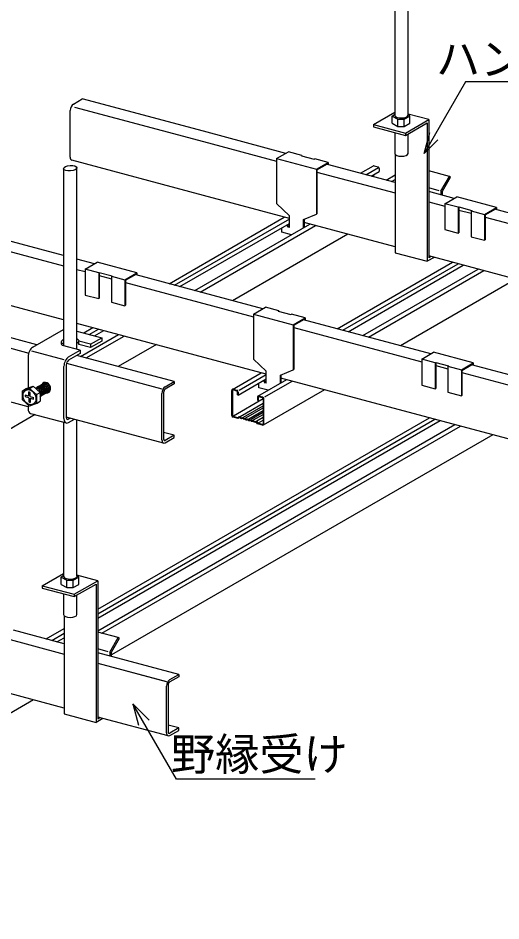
# Model space of a CAD drawing. Units: millimetres, scale not verified. Extents: x -1375 to 1375, y -973 to 950.
# Drawn here: x 566 to 894, y -429 to 184 of the extents above; entities that cross this region are included whole.
import ezdxf
from ezdxf.enums import TextEntityAlignment as Align

# ---------------------------------------------------------------- set-up
doc = ezdxf.new("R2010")
doc.units = ezdxf.units.MM
doc.header["$LTSCALE"] = 10
for name, color, linetype in [('1-1_中線', 7, 'Continuous'), ('1-2_太線１', 2, 'Continuous'), ('1-3_太線２', 3, 'Continuous'), ('1-4_細線', 4, 'Continuous'), ('1-6_文字', 4, 'Continuous'), ('1-9_ハッチ', 4, 'Continuous'), ('1-A_中線', 3, 'Continuous')]:
    doc.layers.add(name, color=color, linetype=linetype)
doc.styles.add('ＭＳ ゴシック', font='')
doc.styles.get('ＭＳ ゴシック').set_extended_font_data('MS Gothic')

msp = doc.modelspace()

# ---------------------------------------------------------------- linework, layer by layer
at = {"layer": '1-1_中線'}
for p, q in [((603.84, 125.83), (609.93, 129.35)), ((692.12, 107.33), (609.93, 129.35)), ((601.62, 89.75), (601.62, 121.35)), ((748.07, 92.34), (692.12, 107.33)), ((692.12, 63.66), (602.72, 87.62)), ((822.31, 72.44), (776.42, 84.74)), ((798.7, 78.77), (807.52, 83.86)), ((806.01, 76.81), (811.51, 79.98)), ((808.03, 83.91), (810.64, 83.21)), ((811.51, 81.98), (811.51, 79.98)), ((807.6, 77.72), (807.6, 76.39)), ((816.09, 74.11), (822.31, 77.7)), ((750.52, 48.02), (692.12, 63.66)), ((862.25, 61.74), (845.15, 66.32)), ((597.26, 22.94), (480.03, 54.35)), ((976.43, 31.15), (889.91, 54.33)), ((668.8, 3.77), (747.05, 48.95)), ((676.11, 1.81), (750.52, 44.77)), ((686.19, -0.89), (764.44, 44.29)), ((822.31, 28.78), (760.5, 45.34)), ((790.09, 37.41), (711.84, -7.76)), ((618.17, 17.34), (606.26, 20.53)), ((978.88, -13.17), (845.15, 22.66)), ((597.26, -20.72), (472.81, 12.62)), ((782.98, -26.83), (861.23, 18.35)), ((790.29, -28.78), (868.54, 16.39)), ((800.37, -31.48), (878.62, 13.69)), ((579.12, -37.72), (415.11, 6.22)), ((732.35, -13.26), (646.52, 9.74)), ((904.27, 6.82), (826.02, -38.36)), ((734.8, -57.58), (606.26, -23.14)), ((846.53, -43.85), (760.01, -20.67)), ((610.92, -29.65), (617.15, -26.05)), ((618.23, -31.61), (624.46, -28.01)), ((608.67, -45.64), (634.53, -30.71)), ((573.12, -79.78), (415.11, -37.44)), ((660.19, -37.59), (634.33, -52.52)), ((672.28, -62.69), (606.18, -44.97)), ((987.1, -81.52), (874.19, -51.27)), ((711.77, -67.94), (731.33, -56.65)), ((715.77, -71.81), (734.8, -60.82)), ((729.16, -72.6), (748.71, -61.31)), ((979.88, -123.25), (744.78, -60.25)), ((666.19, -66.21), (672.28, -62.69)), ((663.97, -102.29), (663.97, -70.69)), ((665.08, -70.05), (665.08, -101.65)), ((774.37, -68.18), (732.8, -92.18)), ((577.89, -85.1), (88.3, -367.76)), ((665.07, -104.41), (599.05, -86.73)), ((620.38, -217.22), (845.51, -87.24)), ((620.38, -223.4), (852.82, -89.2)), ((620.38, -231.91), (862.9, -91.9)), ((672.28, -99.09), (665.08, -97.16)), ((888.55, -98.78), (629.65, -248.25)), ((666.19, -104.21), (672.28, -100.69)), ((597.54, -240.68), (563.11, -231.45)), ((585.39, -237.42), (597.54, -230.41)), ((592.7, -239.38), (597.54, -236.59)), ((675.33, -261.52), (620.38, -246.8)), ((669.23, -265.04), (675.33, -261.52)), ((667.02, -301.12), (667.02, -269.52)), ((668.12, -268.88), (668.12, -300.48)), ((597.54, -284.34), (547.19, -270.85)), ((576.78, -278.78), (316.67, -428.95)), ((668.11, -303.25), (620.38, -290.46)), ((675.33, -297.92), (668.12, -295.99)), ((669.23, -303.04), (675.33, -299.52))]:
    msp.add_line(p, q, dxfattribs=at)
at = {"layer": '1-1_中線', "color": 4}
for p, q in [((802.47, 77.76), (810.99, 82.68)), ((819.85, 73.1), (822.31, 74.52))]:
    msp.add_line(p, q, dxfattribs=at)
at = {"layer": '1-1_中線'}
for points in [[(672.28, -62.69), (672.28, -64.29), (666.19, -67.81)], [(672.28, -100.69), (672.28, -99.09), (666.19, -102.61)], [(675.33, -261.52), (675.33, -263.12), (669.23, -266.64)], [(675.33, -299.52), (675.33, -297.92), (669.23, -301.44)]]:
    msp.add_lwpolyline(points, dxfattribs=at)
for centre, major_axis, ratio, start_param, end_param in [((603.84, 122.63), (-1.2, -3.38), 0.550454, 3.715564, 5.28636), ((603.84, 91.03), (-1.2, -3.38), 0.550454, 5.28636, 6.327362), ((808.03, 82.91), (-0.485, 0.96), 0.751651, 5.691408, 6.325141), ((810.64, 82.21), (-0.485, 0.96), 0.751651, 4.120612, 5.691408), ((666.19, -69.41), (-1.2, -3.38), 0.550454, 3.715564, 5.28636), ((666.19, -69.41), (-0.6, -1.69), 0.550454, 3.715564, 5.28636), ((666.19, -101.01), (-1.2, -3.38), 0.550454, 5.28636, 6.857157), ((666.19, -101.01), (-0.6, -1.69), 0.550454, 5.28636, 6.857157), ((670.07, -98.77), (-0.6, -1.69), 0.550454, 0.573971, 0.616105), ((669.23, -268.24), (-1.2, -3.38), 0.550454, 3.715564, 5.28636), ((669.23, -268.24), (-0.6, -1.69), 0.550454, 3.715564, 5.28636), ((673.11, -297.6), (-0.6, -1.69), 0.550454, 0.573971, 0.616105), ((669.23, -299.84), (-1.2, -3.38), 0.550454, 5.28636, 6.857157), ((669.23, -299.84), (-0.6, -1.69), 0.550454, 5.28636, 6.857157)]:
    msp.add_ellipse(centre, major_axis=major_axis, ratio=ratio, start_param=start_param, end_param=end_param, dxfattribs=at)
at = {"layer": '1-2_太線１'}
msp.add_line((620.38, -253.82), (667.02, -266.32), dxfattribs=at)
at = {"layer": '1-3_太線２'}
for p, q in [((576.3, -39.35), (597.26, -27.25)), ((606.26, -28.4), (623.09, -32.91)), ((596.42, -36.9), (596.56, -36.76)), ((596.56, -36.76), (596.7, -36.61)), ((596.7, -36.61), (596.86, -36.47)), ((596.86, -36.47), (597.04, -36.32)), ((597.04, -36.32), (597.22, -36.19)), ((606.26, -33.58), (606.3, -33.6)), ((606.26, -35.88), (606.3, -35.9)), ((606.3, -33.6), (606.42, -33.68)), ((606.3, -35.9), (606.42, -35.98)), ((606.42, -33.68), (606.54, -33.76)), ((606.42, -35.98), (606.54, -36.06)), ((606.54, -33.76), (606.64, -33.84)), ((606.54, -36.06), (606.64, -36.14)), ((606.64, -33.84), (606.74, -33.93)), ((606.64, -36.14), (606.74, -36.23)), ((606.74, -33.93), (606.84, -34.01)), ((606.74, -36.23), (606.84, -36.31)), ((606.84, -34.01), (606.93, -34.1)), ((606.84, -36.31), (606.93, -36.4)), ((606.93, -34.1), (607.01, -34.19)), ((606.93, -36.4), (607.01, -36.49)), ((607.01, -34.19), (607.09, -34.28)), ((607.01, -36.49), (607.09, -36.58)), ((607.09, -34.28), (607.16, -34.37)), ((607.09, -36.58), (607.16, -36.67)), ((607.16, -34.37), (607.23, -34.46)), ((607.16, -36.67), (607.23, -36.76)), ((607.23, -34.46), (607.29, -34.54)), ((607.23, -36.76), (607.29, -36.84)), ((607.29, -34.54), (607.35, -34.63)), ((607.35, -34.63), (607.41, -34.72)), ((607.41, -34.72), (607.46, -34.81)), ((607.46, -34.81), (607.5, -34.9)), ((607.5, -34.9), (607.54, -34.98)), ((607.54, -34.98), (607.58, -35.06)), ((607.58, -35.06), (607.62, -35.14)), ((607.62, -35.14), (607.65, -35.21)), ((615.47, -37.31), (607.65, -35.21)), ((615.47, -37.31), (623.09, -32.91)), ((623.09, -35.21), (615.47, -39.61)), ((623.09, -32.91), (623.09, -35.21)), ((596.01, -37.52), (596.09, -37.36)), ((596.09, -37.36), (596.19, -37.21)), ((596.19, -37.21), (596.3, -37.06)), ((596.3, -37.06), (596.42, -36.9)), ((600.64, -45.87), (608.54, -41.31)), ((607.29, -36.84), (607.35, -36.93)), ((607.35, -36.93), (607.41, -37.02)), ((607.41, -37.02), (607.46, -37.11)), ((607.46, -37.11), (607.5, -37.2)), ((607.5, -37.2), (607.54, -37.28)), ((607.54, -37.28), (607.58, -37.36)), ((607.58, -37.36), (607.62, -37.44)), ((607.62, -37.44), (607.65, -37.51)), ((608.54, -41.31), (608.54, -43.61)), ((615.47, -37.31), (615.47, -39.61)), ((573.12, -45.79), (573.12, -67.01)), ((608.54, -43.61), (600.64, -48.17)), ((597.46, -87.71), (597.46, -52.31)), ((599.05, -51.39), (599.05, -86.79)), ((711.42, -85.65), (711.42, -68.65)), ((711.85, -68.76), (711.85, -85.76)), ((712.29, -67.88), (714.9, -68.58)), ((714.9, -69.08), (712.29, -68.38)), ((715.33, -71.7), (715.33, -69.7)), ((715.77, -71.81), (715.33, -71.7)), ((715.77, -69.81), (715.77, -71.81)), ((728.81, -73.31), (728.81, -75.31)), ((729.24, -73.42), (729.24, -75.42)), ((732.28, -73.24), (729.67, -72.54)), ((732.28, -73.74), (729.67, -73.04)), ((573.12, -78.43), (573.12, -81.19)), ((728.81, -75.31), (729.24, -75.42)), ((732.72, -74.35), (732.72, -91.35)), ((733.15, -91.47), (733.15, -74.47)), ((574.69, -84.25), (599.03, -90.77)), ((601.85, -87.48), (600.64, -88.17)), ((600.64, -90.47), (604.57, -88.2)), ((715.42, -87.22), (712.29, -86.38)), ((715.64, -87.78), (712.29, -86.88)), ((716.63, -87.05), (715.64, -87.78)), ((728.94, -91.34), (727.94, -90.07)), ((732.28, -92.24), (728.94, -91.34)), ((732.31, -91.75), (729.15, -90.9))]:
    msp.add_line(p, q, dxfattribs=at)
for points in [[(608.54, -41.31), (596.37, -38.05), (596.26, -37.92), (596.16, -37.77), (596.07, -37.63), (595.99, -37.48), (595.92, -37.33), (595.86, -37.17), (595.81, -37.01), (595.78, -36.85), (595.75, -36.69), (595.73, -36.52), (595.73, -36.36), (595.74, -36.19), (595.75, -36.03), (595.78, -35.86), (595.82, -35.7), (595.87, -35.54), (595.93, -35.38), (596.01, -35.22), (596.09, -35.06), (596.19, -34.91), (596.3, -34.76), (596.42, -34.6), (596.56, -34.46), (596.7, -34.31), (596.86, -34.17), (597.04, -34.02), (597.22, -33.89)], [(615.47, -39.61), (607.65, -37.51), (607.65, -35.21)], [(715.42, -87.22), (716.42, -86.49), (716.85, -86.6), (717.72, -87.34), (718.59, -87.07), (719.03, -87.19), (719.68, -87.86), (720.33, -87.54), (720.76, -87.65), (721.42, -88.33), (722.07, -88), (722.5, -88.12), (723.15, -88.79), (723.81, -88.47), (724.24, -88.58), (724.89, -89.26), (725.55, -88.93), (725.98, -89.05), (726.85, -89.78), (727.72, -89.52), (728.15, -89.63), (729.15, -90.9)], [(727.94, -90.07), (727.07, -90.34), (726.63, -90.22), (725.76, -89.49), (725.11, -89.82), (724.68, -89.7), (724.02, -89.03), (723.37, -89.35), (722.94, -89.23), (722.29, -88.56), (721.63, -88.88), (721.2, -88.77), (720.55, -88.09), (719.89, -88.42), (719.46, -88.3), (718.81, -87.63), (717.94, -87.89), (717.5, -87.78), (716.63, -87.05)]]:
    msp.add_lwpolyline(points, dxfattribs=at)
for centre, major_axis, ratio, start_param, end_param in [((601.57, -35.05), (5.56, 0.4), 0.410193, 2.42742, 2.438909), ((601.57, -37.35), (5.56, 0.4), 0.410193, 2.42742, 2.438909), ((576.3, -43.95), (1.73, 4.86), 0.550454, 0.573971, 2.144768), ((600.64, -50.47), (1.73, 4.86), 0.550454, 0.573971, 2.144768), ((600.64, -50.47), (0.87, 2.43), 0.550454, 0.573971, 2.144768), ((585.29, -66.75), (-1.68, 3.33), 0.784975, 2.629953, 6.880669), ((712.29, -68.88), (-0.485, 0.96), 0.751651, 5.691408, 7.262205), ((712.29, -68.88), (0.242, -0.48), 0.751651, 2.549816, 4.120612), ((714.9, -69.58), (-0.485, 0.96), 0.751651, 4.120612, 5.691408), ((714.9, -69.58), (0.242, -0.48), 0.751651, 0.97902, 2.549816), ((729.67, -73.54), (-0.485, 0.96), 0.751651, 5.691408, 7.262205), ((729.67, -73.54), (0.242, -0.48), 0.751651, 2.549816, 4.120612), ((732.28, -74.24), (-0.485, 0.96), 0.751651, 4.120612, 5.691408), ((732.28, -74.24), (0.242, -0.48), 0.751651, 0.97902, 2.549816), ((576.3, -79.35), (1.73, 4.86), 0.550454, 2.144768, 3.18577), ((712.29, -85.88), (-0.485, 0.96), 0.751651, 0.97902, 2.549816), ((712.29, -85.88), (0.242, -0.48), 0.751651, 4.120612, 5.691408), ((600.64, -85.87), (1.73, 4.86), 0.550454, 2.144768, 3.715564), ((600.64, -85.87), (0.87, 2.43), 0.550454, 2.144768, 3.715564), ((732.28, -91.24), (0.242, -0.48), 0.751651, 5.691408, 7.262205), ((732.28, -91.24), (-0.485, 0.96), 0.751651, 2.549816, 4.120612)]:
    msp.add_ellipse(centre, major_axis=major_axis, ratio=ratio, start_param=start_param, end_param=end_param, dxfattribs=at)
at = {"layer": '1-4_細線'}
for p, q in [((604.55, 123.76), (692.12, 100.3)), ((692.12, 100.3), (741.83, 86.98)), ((769.19, 79.65), (822.31, 65.42)), ((845.15, 59.3), (856.01, 56.39)), ((865.55, 53.83), (873.83, 51.61)), ((474.65, 48.76), (597.26, 15.91)), ((672.56, 2.76), (750.81, 47.94)), ((689.95, -1.9), (768.2, 43.28)), ((883.37, 49.05), (970.19, 25.79)), ((606.26, 13.5), (611.92, 11.98)), ((786.74, -27.83), (864.99, 17.34)), ((804.13, -32.49), (882.38, 12.69)), ((621.47, 9.42), (629.74, 7.21)), ((639.29, 4.65), (726.1, -18.61)), ((415.11, -0.81), (573.54, -43.26)), ((614.68, -30.66), (620.91, -27.06)), ((753.47, -25.95), (840.29, -49.21)), ((612.44, -46.65), (638.3, -31.72)), ((575.41, -41.8), (597.46, -47.71)), ((599.25, -50.15), (663.97, -67.49)), ((849.83, -51.77), (858.11, -53.98)), ((716.4, -68.45), (734.8, -57.82)), ((867.65, -56.54), (978.79, -86.32)), ((733.78, -73.11), (752.48, -62.31)), ((712.49, -85.9), (732.7, -74.23)), ((717.07, -86.3), (732.72, -77.26)), ((719.24, -86.88), (732.72, -79.1)), ((720.98, -87.34), (732.72, -80.57)), ((722.93, -87.87), (732.72, -82.22)), ((724.46, -88.28), (732.72, -83.51)), ((726.19, -88.74), (732.72, -84.98)), ((620.38, -220.4), (849.27, -88.25)), ((728.37, -89.32), (732.72, -86.81)), ((729.47, -90.72), (732.72, -88.84)), ((623.18, -233.48), (866.66, -92.91)), ((555.88, -236.54), (597.54, -247.7)), ((589.15, -238.43), (597.54, -233.59)), ((620.38, -253.82), (666.82, -266.27))]:
    msp.add_line(p, q, dxfattribs=at)
at = {"layer": '1-6_文字'}
for p, q in [((949.78, 140.94), (870.04, 140.94)), ((841.88, 92.16), (851.31, 101.59)), ((644.28, -281.56), (648.15, -296.01)), ((644.28, -281.56), (655.21, -292.49)), ((673.75, -332.6), (644.28, -281.56)), ((767.92, -332.6), (673.75, -332.6))]:
    msp.add_line(p, q, dxfattribs=at)
msp.add_lwpolyline([(870.04, 140.94), (841.88, 92.16), (845.72, 106.51)], dxfattribs=at)
at = {"layer": '1-9_ハッチ', "color": 7}
for p, q in [((822.03, 412.36), (822.03, 117.9)), ((831.03, 118.19), (831.03, 412.9)), ((597.26, 81.95), (597.26, -38.29)), ((606.26, -40.7), (606.26, 82.49)), ((597.26, -90.3), (597.26, -195.22)), ((606.26, -194.92), (606.26, -88.66))]:
    msp.add_line(p, q, dxfattribs=at)
msp.add_ellipse((601.76, 82.22), major_axis=(4.5, 0.33), ratio=0.410193, dxfattribs=at)
at = {"layer": '1-A_中線', "color": 7}
for p, q in [((807.48, 111.83), (822.03, 120.23)), ((820.32, 117.69), (822.03, 118.93)), ((845.15, 115.21), (831.03, 118.99)), ((832.26, 112.72), (832.26, 117.69)), ((807.48, 111.83), (829.22, 106.01)), ((807.48, 111.83), (807.48, 110.23)), ((824.11, 110.63), (828.47, 110.63)), ((828.47, 110.63), (832.26, 112.72)), ((829.22, 106.01), (845.15, 115.21)), ((829.22, 104.41), (844.04, 112.97)), ((844.04, 112.97), (844.04, 19.03)), ((845.15, 115.21), (845.15, 21.27)), ((807.48, 110.23), (829.22, 104.41)), ((821.96, 106.35), (821.96, 92.17)), ((829.22, 106.01), (829.22, 104.41)), ((831.03, 92.17), (831.03, 105.45)), ((853.31, 66.69), (859.07, 76.66)), ((854.42, 66.69), (859.9, 76.18)), ((853.31, 66.69), (853.31, 64.14)), ((854.42, 63.84), (854.42, 66.69)), ((848.69, 21.71), (844.04, 19.03)), ((846.8, 22.22), (845.15, 21.27)), ((569.25, -68.97), (574.03, -67.25)), ((574.03, -67.25), (576.63, -65.75)), ((569.25, -68.97), (571.84, -67.47)), ((569.25, -74.97), (569.25, -68.97)), ((578.81, -71.53), (581.41, -70.03)), ((574.03, -79.25), (569.25, -74.97)), ((578.81, -77.53), (574.03, -79.25)), ((578.81, -77.53), (581.41, -76.03)), ((582.72, -201.29), (597.26, -192.89)), ((595.55, -195.43), (597.26, -194.19)), ((620.38, -197.91), (606.26, -194.13)), ((607.49, -200.39), (607.49, -195.43)), ((582.72, -201.29), (604.45, -207.11)), ((582.72, -201.29), (582.72, -202.89)), ((603.7, -202.49), (607.49, -200.39)), ((604.45, -207.11), (620.38, -197.91)), ((604.45, -208.71), (619.28, -200.15)), ((619.28, -200.15), (619.28, -294.09)), ((620.38, -197.91), (620.38, -291.85)), ((582.72, -202.89), (604.45, -208.71)), ((597.2, -206.77), (597.2, -220.95)), ((599.34, -202.49), (603.7, -202.49)), ((604.45, -207.11), (604.45, -208.71)), ((606.26, -220.95), (606.26, -207.67)), ((597.54, -221.65), (597.54, -288.27)), ((628.54, -246.43), (634.3, -236.46)), ((629.65, -246.43), (635.13, -236.94)), ((628.54, -246.43), (628.54, -248.98)), ((629.65, -249.28), (629.65, -246.43)), ((597.54, -288.27), (619.28, -294.09)), ((623.92, -291.41), (619.28, -294.09)), ((622.03, -290.9), (620.38, -291.85))]:
    msp.add_line(p, q, dxfattribs=at)
at = {"layer": '1-A_中線'}
for p, q in [((741.83, 88.73), (749.89, 93.39)), ((759.02, 90.94), (749.89, 93.39)), ((758.6, 90.7), (759.02, 90.94)), ((758.6, 90.7), (767.3, 88.37)), ((759.02, 90.94), (759.02, 90.59)), ((767.3, 88.37), (767.71, 88.61)), ((776.84, 86.16), (767.71, 88.61)), ((776.84, 86.16), (776.84, 84.63)), ((769.19, 81.15), (776.42, 85.32)), ((769.19, 81.15), (769.19, 51.25)), ((776.42, 85.32), (776.42, 84.74)), ((856.01, 58.14), (864.07, 62.79)), ((891.02, 55.57), (864.07, 62.79)), ((865.14, 55.69), (856.01, 58.14)), ((865.14, 55.69), (865.14, 38.06)), ((865.55, 55.93), (865.55, 38.3)), ((882.96, 50.91), (891.02, 55.57)), ((891.02, 55.57), (891.02, 54.03)), ((750.52, 41.9), (750.52, 49.9)), ((760.08, 47.34), (768.78, 51.01)), ((873.83, 53.36), (874.24, 53.6)), ((873.83, 53.36), (882.96, 50.91)), ((882.96, 50.91), (882.96, 33.29)), ((883.37, 50.55), (890.61, 54.73)), ((883.37, 50.55), (883.37, 33.53)), ((890.61, 54.73), (890.61, 54.14)), ((748.56, 43.64), (749.55, 42.16)), ((748.98, 43.88), (749.97, 42.4)), ((760.08, 41.77), (760.08, 47.34)), ((760.5, 47.51), (760.5, 42.01)), ((745.39, 38.77), (745.39, 41.81)), ((751.88, 37.04), (745.39, 38.77)), ((865.14, 38.06), (865.55, 38.3)), ((882.96, 33.29), (883.37, 33.53)), ((611.92, 13.73), (619.99, 18.39)), ((621.05, 11.28), (611.92, 13.73)), ((646.94, 11.16), (619.99, 18.39)), ((621.05, 11.28), (621.05, -6.34)), ((621.47, 11.52), (621.47, -6.1)), ((629.74, 8.95), (630.16, 9.19)), ((629.74, 8.95), (638.87, 6.51)), ((638.87, 6.51), (646.94, 11.16)), ((638.87, 6.51), (638.87, -11.12)), ((639.29, 6.15), (646.52, 10.32)), ((639.29, 6.15), (639.29, -10.88)), ((646.52, 10.32), (646.52, 9.74)), ((646.94, 11.16), (646.94, 9.63)), ((621.05, -6.34), (621.47, -6.1)), ((638.87, -11.12), (639.29, -10.88)), ((726.1, -16.86), (734.17, -12.21)), ((743.3, -14.66), (734.17, -12.21)), ((742.88, -14.9), (743.3, -14.66)), ((742.88, -14.9), (751.57, -17.22)), ((743.3, -14.66), (743.3, -15.01)), ((751.57, -17.22), (751.99, -16.98)), ((761.12, -19.43), (751.99, -16.98)), ((753.47, -24.45), (760.7, -20.27)), ((753.47, -24.45), (753.47, -54.35)), ((760.7, -20.27), (760.7, -20.86)), ((761.12, -19.43), (761.12, -20.97)), ((840.29, -47.46), (848.35, -42.8)), ((875.3, -50.03), (848.35, -42.8)), ((849.41, -49.91), (840.29, -47.46)), ((744.36, -58.26), (753.05, -54.59)), ((849.41, -49.91), (849.41, -67.53)), ((849.83, -49.67), (849.83, -67.29)), ((858.11, -52.23), (858.52, -51.99)), ((858.11, -52.23), (867.23, -54.68)), ((867.23, -54.68), (875.3, -50.03)), ((867.23, -54.68), (867.23, -72.31)), ((867.65, -55.04), (874.88, -50.87)), ((867.65, -55.04), (867.65, -72.07)), ((874.88, -50.87), (874.88, -51.45)), ((875.3, -50.03), (875.3, -51.56)), ((734.8, -63.69), (734.8, -55.69)), ((744.36, -63.82), (744.36, -58.26)), ((744.78, -58.08), (744.78, -63.58)), ((729.67, -66.82), (729.67, -63.79)), ((736.15, -68.56), (729.67, -66.82)), ((732.84, -61.96), (733.83, -63.44)), ((733.25, -61.72), (734.25, -63.2)), ((849.41, -67.53), (849.83, -67.29)), ((867.23, -72.31), (867.65, -72.07))]:
    msp.add_line(p, q, dxfattribs=at)
at = {"layer": '1-A_中線', "color": 4}
for p, q in [((852.26, 66.97), (845.15, 68.87)), ((573.59, -72.63), (571.16, -71.98)), ((573.59, -73.63), (571.27, -73.01)), ((573.59, -72.63), (573.59, -69.67)), ((574.46, -72.87), (574.46, -70.03)), ((574.46, -72.87), (576.79, -73.49)), ((573.59, -73.63), (573.59, -76.47)), ((574.46, -73.87), (576.89, -74.52)), ((574.46, -73.87), (574.46, -76.83)), ((627.49, -246.15), (620.38, -244.25))]:
    msp.add_line(p, q, dxfattribs=at)
at = {"layer": '1-A_中線', "color": 7}
for points in [[(820.32, 112.72), (820.32, 117.69), (824.11, 115.59)], [(828.47, 110.63), (828.47, 115.59), (832.26, 117.69), (831.03, 118.58)], [(820.32, 112.72), (824.11, 110.63), (824.11, 115.59), (828.47, 115.59)], [(822.31, 91.47), (822.31, 24.85), (844.04, 19.03)], [(859.9, 76.18), (859.07, 76.66), (845.15, 80.39)], [(571.84, -67.47), (576.63, -65.75), (581.41, -70.03), (581.41, -76.03)], [(574.03, -67.25), (578.81, -71.53), (578.81, -77.53)], [(595.55, -200.39), (595.55, -195.43), (599.34, -197.53)], [(603.7, -202.49), (603.7, -197.53), (607.49, -195.43), (606.26, -194.54)], [(595.55, -200.39), (599.34, -202.49), (599.34, -197.53), (603.7, -197.53)], [(635.13, -236.94), (634.3, -236.46), (620.38, -232.73)]]:
    msp.add_lwpolyline(points, dxfattribs=at)
at = {"layer": '1-A_中線'}
for points in [[(741.83, 88.73), (741.83, 58.23), (750.52, 49.9)], [(741.83, 88.73), (768.78, 81.51), (776.84, 86.16)], [(768.78, 81.51), (768.78, 51.01), (769.19, 51.25)], [(856.01, 58.14), (856.01, 40.51), (865.14, 38.06)], [(865.14, 55.69), (865.55, 55.93), (874.24, 53.6)], [(873.83, 53.36), (873.83, 35.73), (882.96, 33.29)], [(750.52, 41.9), (749.55, 42.16), (749.97, 42.4), (750.52, 42.25)], [(611.92, 13.73), (611.92, -3.9), (621.05, -6.34)], [(621.05, 11.28), (621.47, 11.52), (630.16, 9.19)], [(629.74, 8.95), (629.74, -8.67), (638.87, -11.12)], [(726.1, -16.86), (726.1, -47.36), (734.8, -55.69)], [(726.1, -16.86), (753.05, -24.09), (761.12, -19.43)], [(753.05, -24.09), (753.05, -54.59), (753.47, -54.35)], [(840.29, -47.46), (840.29, -65.09), (849.41, -67.53)], [(849.41, -49.91), (849.83, -49.67), (858.52, -51.99)], [(858.11, -52.23), (858.11, -69.86), (867.23, -72.31)], [(734.8, -63.69), (733.83, -63.44), (734.25, -63.2), (734.8, -63.34)]]:
    msp.add_lwpolyline(points, dxfattribs=at)
at = {"layer": '1-A_中線', "color": 7}
for centre, start_param in [((826.5, 118.21), 0.169876), ((826.5, 92.19), 0.009069), ((601.73, -194.91), 0.169876), ((601.73, -220.93), 0.009069)]:
    msp.add_ellipse(centre, major_axis=(-4.53, 0), ratio=0.41029, start_param=start_param, end_param=3.132524, dxfattribs=at)
at = {"layer": '1-A_中線', "color": 4}
msp.add_ellipse((574.03, -73.25), major_axis=(-2.42, 4.8), ratio=0.751651, dxfattribs=at)
at = {"layer": '1-A_中線'}
for centre, start_param, end_param in [((580.09, -69.75), 3.079283, 6.496867), ((579.22, -70.25), 3.541846, 6.073429), ((580.96, -69.25), 2.976021, 6.532668), ((581.82, -68.75), 2.976021, 6.532668), ((582.69, -68.25), 2.976021, 6.532668), ((583.55, -67.75), 2.976021, 6.532668), ((584.42, -67.25), 2.976021, 6.532668), ((585.29, -66.75), 2.976021, 6.532668)]:
    msp.add_ellipse(centre, major_axis=(-1.45, 2.88), ratio=0.751651, start_param=start_param, end_param=end_param, dxfattribs=at)
at = {"layer": '1-A_中線', "color": 4}
for centre, major_axis, ratio, start_param, end_param in [((579.66, -70), (-1.23, 2.43), 0.706105, 3.496834, 6.196491), ((580.52, -69.5), (-1.23, 2.43), 0.706105, 3.08838, 6.424259), ((581.39, -69), (-1.23, 2.43), 0.706105, 3.08838, 6.424259), ((582.25, -68.5), (-1.23, 2.43), 0.706105, 3.08838, 6.424259), ((583.12, -68), (-1.23, 2.43), 0.706105, 3.08838, 6.424259), ((583.99, -67.5), (-1.23, 2.43), 0.706105, 3.08838, 6.424259), ((584.85, -67), (-1.23, 2.43), 0.706105, 3.08838, 6.424259), ((585.72, -66.5), (-1.23, 2.43), 0.706105, 3.08838, 6.424259), ((574.03, -73.25), (-1.75, 3.46), 0.65557, 0.89591, 1.185237), ((574.03, -73.25), (-1.75, 3.46), 0.65557, 5.474257, 5.778952), ((574.03, -73.25), (-1.75, 3.46), 0.65557, 4.037503, 4.32683), ((574.03, -73.25), (-1.75, 3.46), 0.65557, 2.332665, 2.63736)]:
    msp.add_ellipse(centre, major_axis=major_axis, ratio=ratio, start_param=start_param, end_param=end_param, dxfattribs=at)

# ---------------------------------------------------------------- texts
at = {"layer": '1-6_文字', "style": 'ＭＳ ゴシック'}
for s, p in [('ハンガー', (850.01, 138.86)), ('野縁受け', (670.1, -333.26))]:
    msp.add_text(s, height=21.99, dxfattribs=at).set_placement(p, align=Align.BOTTOM_LEFT)

doc.saveas('drawing.dxf')
